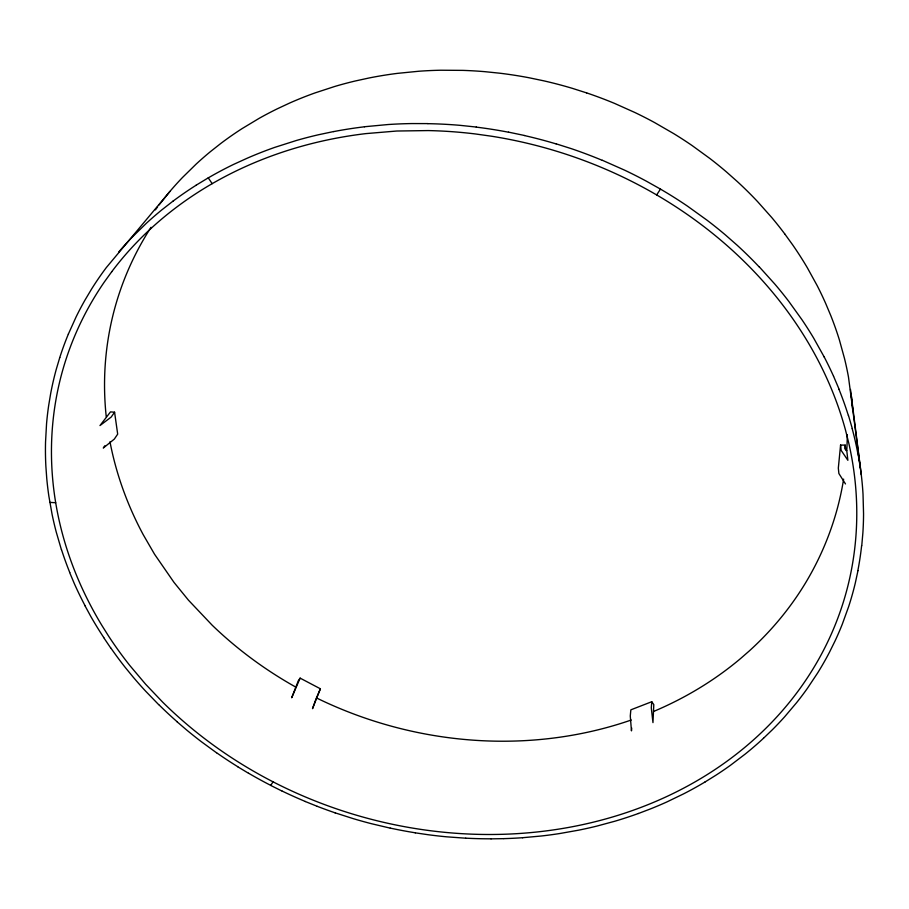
<?xml version="1.0" encoding="UTF-8"?>
<svg xmlns="http://www.w3.org/2000/svg" width="909" height="909" viewBox="0 0 909 909"><rect width="100%" height="100%" fill="white"/><g stroke="black" fill="none" stroke-linecap="round" stroke-linejoin="round"><path stroke-width="1.36" d="M651.764 701.725L653.798 704.623L652.969 722.621L651.298 707.861L651.764 701.725L630.846 709.838L630.278 715.985L631.46 730.859L631.71 728.041M840.586 445.058L841.166 450.398L847.87 460.295L846.756 450.489L845.79 450.478L845.188 445.126L840.586 445.058L838.325 468.09L838.882 473.532L845.484 483.94M844.881 449.023L845.188 445.126M861.755 545.684L862.868 533.004A412.334 351.226 16.4 0 0 863.55 513.767L863.027 494.303A412.345 351.249 16.4 0 0 861.266 474.68L851.29 395.62M857.982 570.613L855.346 582.839A413.595 352.272 16.5 0 1 848.608 606.723L842.325 624.108A412.277 351.147 16.4 0 1 835.03 640.993L829.622 651.946A413.595 352.272 16.5 0 1 817.555 673.092L807.453 688.261A412.243 351.079 16.4 0 1 796.5 702.793L784.751 716.678A412.22 351.044 16.4 0 1 772.23 729.87L763.48 738.29M59.767 357.555L56.233 369.44A413.595 352.272 16.5 0 0 50.688 393.449L48.666 405.528A412.266 351.124 16.6 0 0 46.552 423.73L45.541 441.979A413.595 352.272 16.5 0 0 45.87 466.26L46.745 478.361A412.231 351.056 16.6 0 0 48.904 496.416L52.086 514.335A412.209 351.033 16.6 0 0 56.244 532.049L61.358 549.547M316.707 697.339L320.388 688.783L300.129 678.137L298.334 680.705L291.687 697.771L300.129 678.137M320.388 688.783L312.514 708.668L316.389 697.896A374.917 328.308 16.5 0 0 631.266 720.008M68.345 334.114L76.117 316.877A412.311 351.204 16.6 0 1 85.037 300.004L91.616 288.982A413.595 352.272 16.5 0 1 106.285 267.621L169.926 191.413A379.246 332.228 16.6 0 1 182.504 177.482L196.06 164.177A379.11 332.137 16.6 0 1 210.547 151.542L220.705 143.531A380.871 333.58 16.5 0 1 242.192 128.544L259.27 118.272A379.746 332.671 16.6 0 1 277.131 108.887L289.437 103.137A380.871 333.58 16.5 0 1 314.969 92.934L334.819 86.446A379.178 332.239 16.6 0 1 355.214 81.003L369.077 77.981A380.951 333.648 16.5 0 1 397.347 73.379L418.947 71.232A379.223 332.296 16.5 0 1 440.785 70.232L462.795 70.379A380.303 333.148 16.5 0 1 484.883 71.675L499.609 73.186A380.871 333.58 16.5 0 1 528.981 77.742L543.559 80.787A380.871 333.58 16.5 0 1 572.42 88.366L586.623 92.9M273.052 781.831L270.7 785.433L282.063 791.091M656.65 194.935L660.468 189.095L667.388 193.219A412.436 351.408 16.5 0 1 687.613 206.229L706.975 220.16A412.425 351.397 16.5 0 1 725.427 234.954L737.188 245.271A413.595 352.272 16.5 0 1 759.22 266.951M104.819 445.774L103.285 448.035L114.329 439.081L117.681 434.138L114.579 412.209L110.5 411.891L99.979 425.56L111.182 417.061L114.579 412.209M159.086 204.934L169.926 191.413M172.926 201.196L162.018 209.729A412.368 351.294 16.6 0 0 146.485 223.171L132.01 237.34A412.345 351.26 16.6 0 0 118.602 252.157M196.06 185.243L208.252 177.857L212.183 183.663M705.043 781.979L715.428 775.525A412.175 350.976 16.4 0 0 730.552 765.219L745.085 754.163A413.595 352.272 16.5 0 0 763.503 738.267M638.391 813.51L649.958 809.112A412.163 350.942 16.4 0 0 666.99 801.886L683.602 793.864A413.595 352.272 16.5 0 0 705.066 781.956M333.671 131.544L318.57 134.737A412.425 351.385 16.5 0 0 296.379 140.486L274.802 147.36A413.595 352.272 16.5 0 0 247.1 158.257L233.795 164.313A413.595 352.272 16.5 0 0 208.218 177.903M364.498 126.737L388.075 124.533A412.436 351.408 16.5 0 1 411.947 123.567L427.969 123.601M522.561 837.712L541.355 835.996A412.118 350.863 16.5 0 0 560.024 833.485L578.51 830.19A412.129 350.897 16.5 0 0 596.793 826.111L614.814 821.236A413.595 352.272 16.5 0 0 638.436 813.475M503.654 838.655L491.019 838.848M49.847 502.404L55.688 502.722M465.715 838.2L446.739 836.825A412.095 350.829 16.5 0 1 427.798 834.678L415.22 832.826M476.327 127.055L460.193 125.351A413.595 352.272 16.5 0 0 427.923 123.669M508.506 132.135L524.493 135.486M390.211 828.133L371.622 823.747A412.095 350.829 16.5 0 1 353.215 818.634L335.023 812.805M556.138 143.827L571.727 148.792A413.595 352.272 16.5 0 1 602.258 160.336M317.071 806.26L305.265 801.511M602.326 160.268L624.665 170.188A412.436 351.419 16.5 0 1 646.379 181.186L660.468 189.095M248.452 773.229L237.613 766.685M216.501 752.766L201.23 741.608A412.118 350.874 16.5 0 1 186.47 729.847L176.937 721.678M158.62 704.589L145.599 691.135A412.141 350.908 16.5 0 1 133.225 677.16L125.351 667.57A413.595 352.272 16.5 0 1 110.671 647.765M759.31 266.882L774.638 283.869A412.413 351.363 16.5 0 1 788.842 301.458L801.863 319.582A412.402 351.351 16.5 0 1 813.68 338.137L824.258 357.078M784.649 233.772L792.716 244.941A381.337 333.955 16.5 0 1 807.397 267.871L817.111 285.517A379.178 332.205 16.4 0 1 825.69 303.481L830.781 315.582A380.871 333.58 16.5 0 1 839.427 340.057L844.518 358.544A379.587 332.524 16.4 0 1 848.483 377.087L861.266 474.68M110.546 647.742L103.637 637.516M84.969 605.735L90.832 616.507A413.595 352.272 16.5 0 0 103.762 637.55M833.598 376.326L839.121 389.291M69.629 572.443L74.356 583.692A413.595 352.272 16.5 0 0 85.105 605.78M848.472 415.447L852.301 428.605M858.266 454.954L860.403 468.112M653.787 711.372A374.917 328.308 16.5 0 0 740.619 658.502L749.13 651.083A374.917 328.308 16.5 0 0 806.317 581.612C819.963 558.694 830.474 533.924 837.416 508.165A374.917 328.308 16.5 0 0 843.62 479.111M295.743 687.079A374.917 328.308 16.5 0 1 212.161 625.187L188.447 600.156L173.994 582.385L154.541 554.229L143.156 534.56A374.917 328.308 16.5 0 1 109.978 441.774M106.239 416.674A374.917 328.308 16.5 0 1 151.03 227.307M847.268 434.616A374.917 328.308 16.5 0 1 846.756 450.489M491.087 838.814A413.595 352.272 16.5 0 1 465.772 838.166M415.311 832.803A413.595 352.272 16.5 0 1 390.291 828.11M305.367 801.499A413.595 352.272 16.5 0 1 282.176 791.08M270.814 785.421A413.595 352.272 16.5 0 1 248.566 773.218M237.726 766.685A413.595 352.272 16.5 0 1 216.615 752.766M177.062 721.689A413.595 352.272 16.5 0 1 158.745 704.6M69.754 572.5A413.595 352.272 16.5 0 1 61.482 549.593M59.755 357.578A413.595 352.272 16.5 0 1 68.345 334.126M172.903 201.241A413.595 352.272 16.5 0 1 196.037 185.288M333.626 131.6A413.595 352.272 16.5 0 1 364.464 126.794M476.271 127.124A413.595 352.272 16.5 0 1 508.449 132.203M524.436 135.555A413.595 352.272 16.5 0 1 556.069 143.895M838.996 389.347A413.595 352.272 16.5 0 1 848.347 415.504M852.176 428.65A413.595 352.272 16.5 0 1 858.13 455M861.618 545.718A413.595 352.272 16.5 0 1 857.846 570.647M586.657 92.9A380.951 333.648 16.5 0 1 614.552 103.399L634.868 112.5A379.314 332.376 16.5 0 1 654.65 122.601L673.796 133.668A379.303 332.364 16.5 0 1 692.238 145.645L709.895 158.496A379.178 332.262 16.5 0 1 726.723 172.165L737.449 181.686A380.939 333.637 16.5 0 1 757.663 201.696L771.673 217.444A379.155 332.217 16.4 0 1 784.649 233.772M155.416 209.877A380.712 333.455 16.5 0 1 157.598 206.9M850.483 389.45A381.269 333.921 16.5 0 1 852.71 410.402M522.743 837.7A412.118 350.863 16.5 0 1 503.847 838.643M335.205 812.862A412.095 350.829 16.5 0 1 317.252 806.328M824.213 356.987A412.402 351.351 16.5 0 1 833.542 376.235M111.727 271.734L104.24 282.131A407.198 346.738 16.5 0 0 102.001 625.619L108.455 635.891A407.198 346.738 16.5 0 0 129.828 665.524L145.633 684.238L162.586 702.055A407.198 346.738 16.5 0 0 640.231 807.681A407.198 346.738 16.5 0 0 848.767 443.115L845.529 430.162A407.198 346.738 16.5 0 0 491.553 136.225L475.725 133.998A407.198 346.738 16.5 0 0 428.219 130.578L396.801 131.021L365.838 133.612A407.198 346.738 16.5 0 0 111.727 271.734"/></g></svg>
